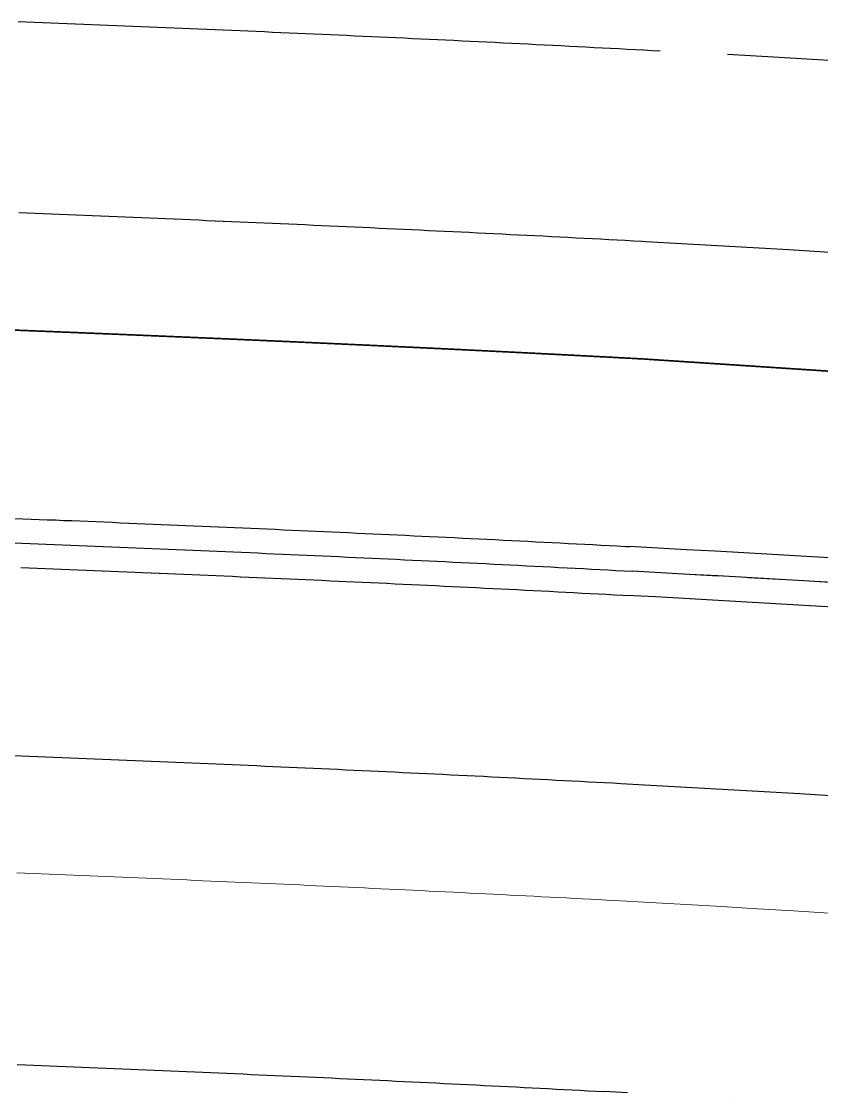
# Model space of a CAD drawing. Header units: inches. Extents: x -10 to 614265, y 0 to 1211110.
# Drawn here: x 612907.1 to 612956.2, y 1207532 to 1207597.7 of the extents above; entities that cross this region are included whole.
import ezdxf

# ---------------------------------------------------------------- set-up
doc = ezdxf.new("R2010")
doc.units = ezdxf.units.IN
doc.header["$MEASUREMENT"] = 0
for name, pattern in [('xref_bct2_tong the$0$200423-khung GT$0$0-HIDDEN', [0.375, 0.25, -0.125]), ('xref_bct2_tong the$0$200423-khung GT$0$CENTER2', [1.125, 0.75, -0.125, 0.125, -0.125]), ('xref_bct2_tong the$0$200423-khung GT$0$DASHDOTX2', [2, 1, -0.5, 0, -0.5]), ('xref_bct2_tong the$0$200423-khung GT$0$HIDDEN', [0.375, 0.25, -0.125]), ('xref_bct2_tong the$0$ACAD_ISO02W100', [15, 12, -3]), ('xref_bct2_tong the$0$Dash', [6.35, 3.175, -3.175])]:
    doc.linetypes.add(name, pattern=pattern)
for name, color, linetype, lineweight in [('QH_Xref_TongThe$0$ QH_HTKT_HatchGTNB', 251, 'xref_bct2_tong the$0$ACAD_ISO02W100', 20), ('xref_bct2_tong the$0$200423-khung GT$0$0- le duong', 36, 'Continuous', 18), ('xref_bct2_tong the$0$200423-khung GT$0$0- long duong', 105, 'Continuous', 25), ('xref_bct2_tong the$0$200423-khung GT$0$0- tim duong', 1, 'xref_bct2_tong the$0$200423-khung GT$0$DASHDOTX2', 9), ('xref_bct2_tong the$0$200423-khung GT$0$2030 CGXD', 5, 'xref_bct2_tong the$0$200423-khung GT$0$HIDDEN', 25)]:
    doc.layers.add(name, color=color, linetype=linetype, lineweight=lineweight)
doc.layers.add('xref_bct2_tong the$0$CHI GIOI XAY DUNG', color=7, linetype='Continuous')
doc.layers.add('xref_bct2_tong the$0$GIAO THONG', color=8, linetype='Continuous')

# ---------------------------------------------------------------- blocks, each defined once
blk = doc.blocks.new('xref_bct2_tong the$0$fdgsdhsh')
at = {"layer": 'QH_Xref_TongThe$0$ QH_HTKT_HatchGTNB', "ltscale": 0.1, "const_width": 0.1}
blk.add_lwpolyline([(613083.871, 1207564.595, 0.017549), (612945.264, 1207576.958), (612944.761, 1207576.985), (612944.259, 1207577.012), (612943.756, 1207577.039), (612943.254, 1207577.066), (612942.751, 1207577.092), (612942.249, 1207577.118), (612941.746, 1207577.145), (612941.244, 1207577.171), (612940.742, 1207577.197), (612940.239, 1207577.223), (612939.737, 1207577.249), (612939.234, 1207577.274), (612938.732, 1207577.3), (612938.23, 1207577.325), (612937.727, 1207577.351), (612937.225, 1207577.376), (612936.723, 1207577.401), (612936.221, 1207577.426), (612935.718, 1207577.451), (612935.216, 1207577.476), (612934.714, 1207577.5), (612934.212, 1207577.525), (612933.71, 1207577.549), (612933.207, 1207577.574), (612932.705, 1207577.598), (612932.203, 1207577.622), (612931.701, 1207577.646), (612931.199, 1207577.67), (612930.697, 1207577.694), (612930.195, 1207577.717), (612929.693, 1207577.741), (612929.191, 1207577.764), (612928.689, 1207577.788), (612928.187, 1207577.811), (612927.685, 1207577.834), (612927.183, 1207577.857), (612926.681, 1207577.88), (612926.179, 1207577.903), (612925.677, 1207577.926), (612925.175, 1207577.949), (612924.674, 1207577.971), (612924.172, 1207577.994), (612923.67, 1207578.016), (612923.168, 1207578.039), (612922.666, 1207578.061), (612922.165, 1207578.083), (612921.663, 1207578.105), (612921.161, 1207578.127), (612920.66, 1207578.149), (612920.158, 1207578.171), (612919.656, 1207578.193), (612919.155, 1207578.215), (612918.653, 1207578.236), (612918.152, 1207578.258), (612917.65, 1207578.279), (612917.148, 1207578.301), (612916.647, 1207578.322), (612916.145, 1207578.343), (612915.644, 1207578.364), (612915.143, 1207578.385), (612914.641, 1207578.406), (612914.14, 1207578.427), (612913.638, 1207578.448), (612913.137, 1207578.469), (612912.636, 1207578.49), (612912.134, 1207578.51), (612911.633, 1207578.531), (612911.132, 1207578.551), (612910.63, 1207578.572), (612910.129, 1207578.592), (612909.628, 1207578.612), (612909.127, 1207578.633), (612908.626, 1207578.653), (612908.124, 1207578.673), (612907.623, 1207578.693), (612907.122, 1207578.713), (612906.621, 1207578.733)], format="xyb", dxfattribs=at)
at = {"layer": 'xref_bct2_tong the$0$200423-khung GT$0$0- le duong'}
blk.add_lwpolyline([(612906.793, 1207545.399), (612907.29, 1207545.379), (612907.787, 1207545.359), (612908.285, 1207545.339), (612908.782, 1207545.319), (612909.279, 1207545.299), (612909.776, 1207545.279), (612910.273, 1207545.258), (612910.769, 1207545.238), (612911.266, 1207545.218), (612911.763, 1207545.197), (612912.26, 1207545.177), (612912.757, 1207545.156), (612913.253, 1207545.135), (612913.75, 1207545.114), (612914.247, 1207545.094), (612914.743, 1207545.073), (612915.24, 1207545.052), (612915.736, 1207545.031), (612916.233, 1207545.009), (612916.729, 1207544.988), (612917.226, 1207544.967), (612917.722, 1207544.945), (612918.218, 1207544.924), (612918.714, 1207544.902), (612919.211, 1207544.881), (612919.707, 1207544.859), (612920.203, 1207544.837), (612920.699, 1207544.816), (612921.195, 1207544.794), (612921.691, 1207544.772), (612922.187, 1207544.749), (612922.683, 1207544.727), (612923.179, 1207544.705), (612923.675, 1207544.683), (612924.171, 1207544.66), (612924.667, 1207544.638), (612925.162, 1207544.615), (612925.658, 1207544.592), (612926.154, 1207544.569), (612926.649, 1207544.547), (612927.145, 1207544.524), (612927.64, 1207544.5), (612928.136, 1207544.477), (612928.631, 1207544.454), (612929.127, 1207544.431), (612929.622, 1207544.407), (612930.117, 1207544.384), (612930.613, 1207544.36), (612931.108, 1207544.336), (612931.603, 1207544.312), (612932.098, 1207544.288), (612932.593, 1207544.264), (612933.088, 1207544.24), (612933.584, 1207544.216), (612934.079, 1207544.191), (612934.573, 1207544.167), (612935.068, 1207544.142), (612935.563, 1207544.117), (612936.058, 1207544.093), (612936.553, 1207544.068), (612937.048, 1207544.043), (612937.542, 1207544.017), (612938.037, 1207543.992), (612938.532, 1207543.967), (612939.026, 1207543.941), (612939.521, 1207543.916), (612940.015, 1207543.89), (612940.51, 1207543.864), (612941.004, 1207543.838), (612941.498, 1207543.812), (612941.993, 1207543.786), (612942.487, 1207543.759), (612942.981, 1207543.733), (612943.475, 1207543.706, -0.018053), (613083.636, 1207530.881)], format="xyb", dxfattribs=at)
at = {"layer": 'xref_bct2_tong the$0$200423-khung GT$0$0- long duong', "linetype": 'Continuous', "ltscale": 10}
for p, q in [((612906.663, 1207567.172), (612907.163, 1207567.152)), ((612907.163, 1207567.152), (612907.663, 1207567.132)), ((612907.663, 1207567.132), (612908.162, 1207567.112)), ((612908.162, 1207567.112), (612908.662, 1207567.092)), ((612908.662, 1207567.092), (612909.162, 1207567.072)), ((612909.162, 1207567.072), (612909.662, 1207567.051)), ((612909.662, 1207567.051), (612910.162, 1207567.031)), ((612910.162, 1207567.031), (612910.661, 1207567.011)), ((612910.661, 1207567.011), (612911.161, 1207566.99)), ((612911.161, 1207566.99), (612911.661, 1207566.97)), ((612911.661, 1207566.97), (612912.161, 1207566.949)), ((612912.161, 1207566.949), (612912.66, 1207566.929)), ((612912.66, 1207566.929), (612913.16, 1207566.908)), ((612913.16, 1207566.908), (612913.66, 1207566.887)), ((612913.66, 1207566.887), (612914.16, 1207566.866)), ((612914.16, 1207566.866), (612914.66, 1207566.845)), ((612914.66, 1207566.845), (612915.159, 1207566.824)), ((612915.159, 1207566.824), (612915.659, 1207566.803)), ((612915.659, 1207566.803), (612916.159, 1207566.782)), ((612916.159, 1207566.782), (612916.659, 1207566.761)), ((612916.659, 1207566.761), (612917.158, 1207566.74)), ((612917.158, 1207566.74), (612917.658, 1207566.718)), ((612917.658, 1207566.718), (612918.158, 1207566.697)), ((612918.158, 1207566.697), (612918.658, 1207566.675)), ((612918.658, 1207566.675), (612919.158, 1207566.654)), ((612919.158, 1207566.654), (612919.657, 1207566.632)), ((612919.657, 1207566.632), (612920.157, 1207566.61)), ((612920.157, 1207566.61), (612920.657, 1207566.588)), ((612920.657, 1207566.588), (612921.157, 1207566.566)), ((612921.157, 1207566.566), (612921.656, 1207566.544)), ((612921.656, 1207566.544), (612922.156, 1207566.522)), ((612922.156, 1207566.522), (612922.656, 1207566.5)), ((612922.656, 1207566.5), (612923.156, 1207566.478)), ((612923.156, 1207566.478), (612923.655, 1207566.456)), ((612923.655, 1207566.456), (612924.155, 1207566.433)), ((612924.155, 1207566.433), (612924.655, 1207566.411)), ((612924.655, 1207566.411), (612925.155, 1207566.388)), ((612925.155, 1207566.388), (612925.654, 1207566.365)), ((612925.654, 1207566.365), (612926.154, 1207566.342)), ((612926.154, 1207566.342), (612926.654, 1207566.319)), ((612926.654, 1207566.319), (612927.154, 1207566.296)), ((612927.154, 1207566.296), (612927.654, 1207566.273)), ((612927.654, 1207566.273), (612928.153, 1207566.25)), ((612928.153, 1207566.25), (612928.653, 1207566.227)), ((612928.653, 1207566.227), (612929.153, 1207566.203)), ((612929.153, 1207566.203), (612929.653, 1207566.18)), ((612929.653, 1207566.18), (612930.152, 1207566.156)), ((612930.152, 1207566.156), (612930.652, 1207566.133)), ((612930.652, 1207566.133), (612931.152, 1207566.109)), ((612931.152, 1207566.109), (612931.651, 1207566.085)), ((612931.651, 1207566.085), (612932.151, 1207566.061)), ((612932.151, 1207566.061), (612932.651, 1207566.037)), ((612932.651, 1207566.037), (612933.151, 1207566.013)), ((612933.151, 1207566.013), (612933.65, 1207565.988)), ((612933.65, 1207565.988), (612934.15, 1207565.964)), ((612934.15, 1207565.964), (612934.65, 1207565.939)), ((612934.65, 1207565.939), (612935.15, 1207565.915)), ((612935.15, 1207565.915), (612935.649, 1207565.89)), ((612935.649, 1207565.89), (612936.149, 1207565.865)), ((612936.149, 1207565.865), (612936.649, 1207565.84)), ((612936.649, 1207565.84), (612937.148, 1207565.815)), ((612937.148, 1207565.815), (612937.648, 1207565.79)), ((612937.648, 1207565.79), (612938.148, 1207565.765)), ((612938.148, 1207565.765), (612938.648, 1207565.739)), ((612938.648, 1207565.739), (612939.147, 1207565.714)), ((612939.147, 1207565.714), (612939.647, 1207565.688)), ((612939.647, 1207565.688), (612940.147, 1207565.662)), ((612940.147, 1207565.662), (612940.646, 1207565.636)), ((612940.646, 1207565.636), (612941.146, 1207565.61)), ((612941.146, 1207565.61), (612941.646, 1207565.584)), ((612941.646, 1207565.584), (612942.145, 1207565.558)), ((612942.145, 1207565.558), (612942.645, 1207565.532)), ((612942.645, 1207565.532), (612943.145, 1207565.505)), ((612943.145, 1207565.505), (612943.644, 1207565.478)), ((612943.644, 1207565.478), (612944.144, 1207565.452)), ((612944.144, 1207565.452), (612944.394, 1207565.438)), ((612907.043, 1207564.154), (612907.543, 1207564.134)), ((612907.543, 1207564.134), (612908.042, 1207564.114)), ((612908.042, 1207564.114), (612908.542, 1207564.094)), ((612908.542, 1207564.094), (612909.041, 1207564.074)), ((612909.041, 1207564.074), (612909.54, 1207564.054)), ((612909.54, 1207564.054), (612910.04, 1207564.034)), ((612910.04, 1207564.034), (612910.539, 1207564.013)), ((612910.539, 1207564.013), (612911.039, 1207563.993)), ((612911.039, 1207563.993), (612911.538, 1207563.972)), ((612911.538, 1207563.972), (612912.037, 1207563.952)), ((612912.037, 1207563.952), (612912.537, 1207563.931)), ((612912.537, 1207563.931), (612913.036, 1207563.91)), ((612913.036, 1207563.91), (612913.535, 1207563.89)), ((612913.535, 1207563.89), (612914.035, 1207563.869)), ((612914.035, 1207563.869), (612914.534, 1207563.848)), ((612914.534, 1207563.848), (612915.033, 1207563.827)), ((612915.033, 1207563.827), (612915.533, 1207563.806)), ((612915.533, 1207563.806), (612916.032, 1207563.785)), ((612916.032, 1207563.785), (612916.531, 1207563.764)), ((612916.531, 1207563.764), (612917.031, 1207563.742)), ((612917.031, 1207563.742), (612917.53, 1207563.721)), ((612917.53, 1207563.721), (612918.029, 1207563.7)), ((612918.029, 1207563.7), (612918.529, 1207563.678)), ((612918.529, 1207563.678), (612919.028, 1207563.657)), ((612919.028, 1207563.657), (612919.527, 1207563.635)), ((612919.527, 1207563.635), (612920.027, 1207563.613)), ((612920.027, 1207563.613), (612920.526, 1207563.591)), ((612920.526, 1207563.591), (612921.025, 1207563.569)), ((612921.025, 1207563.569), (612921.524, 1207563.547)), ((612921.524, 1207563.547), (612922.024, 1207563.525)), ((612922.024, 1207563.525), (612922.523, 1207563.503)), ((612922.523, 1207563.503), (612923.022, 1207563.481)), ((612923.022, 1207563.481), (612923.521, 1207563.459)), ((612923.521, 1207563.459), (612924.021, 1207563.436)), ((612924.021, 1207563.436), (612924.52, 1207563.414)), ((612924.52, 1207563.414), (612925.019, 1207563.391)), ((612925.019, 1207563.391), (612925.518, 1207563.368)), ((612925.518, 1207563.368), (612926.017, 1207563.345)), ((612926.017, 1207563.345), (612926.517, 1207563.323)), ((612926.517, 1207563.323), (612927.016, 1207563.3)), ((612927.016, 1207563.3), (612927.515, 1207563.277)), ((612927.515, 1207563.277), (612928.014, 1207563.253)), ((612928.014, 1207563.253), (612928.513, 1207563.23)), ((612928.513, 1207563.23), (612929.012, 1207563.207)), ((612929.012, 1207563.207), (612929.512, 1207563.183)), ((612929.512, 1207563.183), (612930.011, 1207563.16)), ((612930.011, 1207563.16), (612930.51, 1207563.136)), ((612930.51, 1207563.136), (612931.009, 1207563.112)), ((612931.009, 1207563.112), (612931.508, 1207563.088)), ((612931.508, 1207563.088), (612932.007, 1207563.064)), ((612932.007, 1207563.064), (612932.506, 1207563.04)), ((612932.506, 1207563.04), (612933.006, 1207563.016)), ((612933.006, 1207563.016), (612933.505, 1207562.992)), ((612933.505, 1207562.992), (612934.004, 1207562.968)), ((612934.004, 1207562.968), (612934.503, 1207562.943)), ((612934.503, 1207562.943), (612935.002, 1207562.918)), ((612935.002, 1207562.918), (612935.501, 1207562.894)), ((612935.501, 1207562.894), (612936, 1207562.869)), ((612936, 1207562.869), (612936.499, 1207562.844)), ((612936.499, 1207562.844), (612936.998, 1207562.819)), ((612936.998, 1207562.819), (612937.497, 1207562.794)), ((612937.497, 1207562.794), (612937.996, 1207562.768)), ((612937.996, 1207562.768), (612938.495, 1207562.743)), ((612938.495, 1207562.743), (612938.994, 1207562.718)), ((612938.994, 1207562.718), (612939.493, 1207562.692)), ((612939.493, 1207562.692), (612939.992, 1207562.666)), ((612939.992, 1207562.666), (612940.491, 1207562.64)), ((612940.491, 1207562.64), (612940.99, 1207562.614)), ((612940.99, 1207562.614), (612941.489, 1207562.588)), ((612941.489, 1207562.588), (612941.988, 1207562.562)), ((612941.988, 1207562.562), (612942.487, 1207562.536)), ((612942.487, 1207562.536), (612942.986, 1207562.509)), ((612942.986, 1207562.509), (612943.485, 1207562.483)), ((612943.485, 1207562.483), (612943.984, 1207562.456)), ((612943.984, 1207562.456), (612944.234, 1207562.443))]:
    blk.add_line(p, q, dxfattribs=at)
at = {"layer": 'xref_bct2_tong the$0$200423-khung GT$0$0- long duong', "color": 3, "linetype": 'Continuous', "ltscale": 10}
for p, q in [((612906.604, 1207565.673), (612907.103, 1207565.653)), ((612907.103, 1207565.653), (612907.603, 1207565.633)), ((612907.603, 1207565.633), (612908.102, 1207565.613)), ((612908.102, 1207565.613), (612908.602, 1207565.593)), ((612908.602, 1207565.593), (612909.101, 1207565.573)), ((612909.101, 1207565.573), (612909.601, 1207565.553)), ((612909.601, 1207565.553), (612910.101, 1207565.532)), ((612910.101, 1207565.532), (612910.6, 1207565.512)), ((612910.6, 1207565.512), (612911.1, 1207565.492)), ((612911.1, 1207565.492), (612911.599, 1207565.471)), ((612911.599, 1207565.471), (612912.099, 1207565.451)), ((612912.099, 1207565.451), (612912.599, 1207565.43)), ((612912.599, 1207565.43), (612913.098, 1207565.409)), ((612913.098, 1207565.409), (612913.598, 1207565.388)), ((612913.598, 1207565.388), (612914.097, 1207565.368)), ((612914.097, 1207565.368), (612914.597, 1207565.347)), ((612914.597, 1207565.347), (612915.096, 1207565.326)), ((612915.096, 1207565.326), (612915.596, 1207565.305)), ((612915.596, 1207565.305), (612916.096, 1207565.284)), ((612916.096, 1207565.284), (612916.595, 1207565.262)), ((612916.595, 1207565.262), (612917.095, 1207565.241)), ((612917.095, 1207565.241), (612917.594, 1207565.22)), ((612917.594, 1207565.22), (612918.094, 1207565.198)), ((612918.094, 1207565.198), (612918.593, 1207565.177)), ((612918.593, 1207565.177), (612919.093, 1207565.155)), ((612919.093, 1207565.155), (612919.592, 1207565.133)), ((612919.592, 1207565.133), (612920.092, 1207565.112)), ((612920.092, 1207565.112), (612920.591, 1207565.09)), ((612920.591, 1207565.09), (612921.091, 1207565.068)), ((612921.091, 1207565.068), (612921.59, 1207565.046)), ((612921.59, 1207565.046), (612922.09, 1207565.024)), ((612922.09, 1207565.024), (612922.589, 1207565.002)), ((612922.589, 1207565.002), (612923.089, 1207564.979)), ((612923.089, 1207564.979), (612923.588, 1207564.957)), ((612923.588, 1207564.957), (612924.088, 1207564.935)), ((612924.088, 1207564.935), (612924.587, 1207564.912)), ((612924.587, 1207564.912), (612925.087, 1207564.889)), ((612925.087, 1207564.889), (612925.586, 1207564.867)), ((612925.586, 1207564.867), (612926.086, 1207564.844)), ((612926.086, 1207564.844), (612926.585, 1207564.821)), ((612926.585, 1207564.821), (612927.085, 1207564.798)), ((612927.085, 1207564.798), (612927.584, 1207564.775)), ((612927.584, 1207564.775), (612928.084, 1207564.752)), ((612928.084, 1207564.752), (612928.583, 1207564.729)), ((612928.583, 1207564.729), (612929.083, 1207564.705)), ((612929.083, 1207564.705), (612929.582, 1207564.682)), ((612929.582, 1207564.682), (612930.082, 1207564.658)), ((612930.082, 1207564.658), (612930.581, 1207564.634)), ((612930.581, 1207564.634), (612931.08, 1207564.611)), ((612931.08, 1207564.611), (612931.58, 1207564.587)), ((612931.58, 1207564.587), (612932.079, 1207564.563)), ((612932.079, 1207564.563), (612932.579, 1207564.539)), ((612932.579, 1207564.539), (612933.078, 1207564.514)), ((612933.078, 1207564.514), (612933.577, 1207564.49)), ((612933.577, 1207564.49), (612934.077, 1207564.466)), ((612934.077, 1207564.466), (612934.576, 1207564.441)), ((612934.576, 1207564.441), (612935.076, 1207564.417)), ((612935.076, 1207564.417), (612935.575, 1207564.392)), ((612935.575, 1207564.392), (612936.074, 1207564.367)), ((612936.074, 1207564.367), (612936.574, 1207564.342)), ((612936.574, 1207564.342), (612937.073, 1207564.317)), ((612937.073, 1207564.317), (612937.573, 1207564.292)), ((612937.573, 1207564.292), (612938.072, 1207564.267)), ((612938.072, 1207564.267), (612938.571, 1207564.241)), ((612938.571, 1207564.241), (612939.071, 1207564.216)), ((612939.071, 1207564.216), (612939.57, 1207564.19)), ((612939.57, 1207564.19), (612940.069, 1207564.164)), ((612940.069, 1207564.164), (612940.569, 1207564.138)), ((612940.569, 1207564.138), (612941.068, 1207564.112)), ((612941.068, 1207564.112), (612941.567, 1207564.086)), ((612941.567, 1207564.086), (612942.067, 1207564.06)), ((612942.067, 1207564.06), (612942.566, 1207564.034)), ((612942.566, 1207564.034), (612943.065, 1207564.007)), ((612943.065, 1207564.007), (612943.564, 1207563.981)), ((612943.564, 1207563.981), (612944.064, 1207563.954)), ((612944.064, 1207563.954), (612944.563, 1207563.927))]:
    blk.add_line(p, q, dxfattribs=at)
at = {"layer": 'xref_bct2_tong the$0$200423-khung GT$0$0- long duong', "linetype": 'Continuous', "ltscale": 10}
blk.add_lwpolyline([(612906.583, 1207552.614), (612907.081, 1207552.594), (612907.579, 1207552.574), (612908.077, 1207552.554), (612908.575, 1207552.534), (612909.073, 1207552.513), (612909.571, 1207552.493), (612910.069, 1207552.473), (612910.567, 1207552.452), (612911.065, 1207552.432), (612911.562, 1207552.412), (612912.06, 1207552.391), (612912.558, 1207552.37), (612913.056, 1207552.35), (612913.553, 1207552.329), (612914.051, 1207552.308), (612914.549, 1207552.287), (612915.046, 1207552.266), (612915.544, 1207552.245), (612916.042, 1207552.224), (612916.539, 1207552.203), (612917.037, 1207552.182), (612917.534, 1207552.16), (612918.032, 1207552.139), (612918.529, 1207552.117), (612919.027, 1207552.096), (612919.524, 1207552.074), (612920.021, 1207552.052), (612920.519, 1207552.03), (612921.016, 1207552.009), (612921.513, 1207551.987), (612922.011, 1207551.965), (612922.508, 1207551.942), (612923.005, 1207551.92), (612923.502, 1207551.898), (612923.999, 1207551.875), (612924.496, 1207551.853), (612924.994, 1207551.83), (612925.491, 1207551.808), (612925.988, 1207551.785), (612926.485, 1207551.762), (612926.982, 1207551.739), (612927.479, 1207551.716), (612927.976, 1207551.693), (612928.472, 1207551.669), (612928.969, 1207551.646), (612929.466, 1207551.623), (612929.963, 1207551.599), (612930.46, 1207551.575), (612930.957, 1207551.552), (612931.453, 1207551.528), (612931.95, 1207551.504), (612932.447, 1207551.48), (612932.943, 1207551.456), (612933.44, 1207551.431), (612933.937, 1207551.407), (612934.433, 1207551.382), (612934.93, 1207551.358), (612935.426, 1207551.333), (612935.923, 1207551.308), (612936.419, 1207551.283), (612936.915, 1207551.258), (612937.412, 1207551.233), (612937.908, 1207551.208), (612938.404, 1207551.183), (612938.901, 1207551.157), (612939.397, 1207551.132), (612939.893, 1207551.106), (612940.389, 1207551.08), (612940.886, 1207551.054), (612941.382, 1207551.028), (612941.878, 1207551.002), (612942.374, 1207550.976), (612942.87, 1207550.949), (612943.366, 1207550.923), (612943.862, 1207550.896, -0.018014), (613084.257, 1207538.241, -0.392441)], format="xyb", dxfattribs=at)
for centre, radius, start, end in [((612838.496, 1205596.784), 1971.501, 80.387106, 86.920901), ((612838.496, 1205596.785), 1968.499, 80.372319, 86.92089)]:
    blk.add_arc(centre, radius, start, end, dxfattribs=at)
at = {"layer": 'xref_bct2_tong the$0$200423-khung GT$0$0- long duong', "color": 3, "linetype": 'Continuous', "ltscale": 10}
blk.add_arc((612838.496, 1205596.784), 1970, 80.379718, 86.913642, dxfattribs=at)
at = {"layer": 'xref_bct2_tong the$0$200423-khung GT$0$0- tim duong', "linetype": 'xref_bct2_tong the$0$200423-khung GT$0$CENTER2', "ltscale": 15}
for p, q in [((612906.604, 1207565.673), (612907.103, 1207565.653)), ((612907.103, 1207565.653), (612907.603, 1207565.633)), ((612907.603, 1207565.633), (612908.102, 1207565.613)), ((612908.102, 1207565.613), (612908.602, 1207565.593)), ((612908.602, 1207565.593), (612909.101, 1207565.573)), ((612909.101, 1207565.573), (612909.601, 1207565.553)), ((612909.601, 1207565.553), (612910.101, 1207565.532)), ((612910.101, 1207565.532), (612910.6, 1207565.512)), ((612910.6, 1207565.512), (612911.1, 1207565.492)), ((612911.1, 1207565.492), (612911.599, 1207565.471)), ((612911.599, 1207565.471), (612912.099, 1207565.451)), ((612912.099, 1207565.451), (612912.599, 1207565.43)), ((612912.599, 1207565.43), (612913.098, 1207565.409)), ((612913.098, 1207565.409), (612913.598, 1207565.388)), ((612913.598, 1207565.388), (612914.097, 1207565.368)), ((612914.097, 1207565.368), (612914.597, 1207565.347)), ((612914.597, 1207565.347), (612915.096, 1207565.326)), ((612915.096, 1207565.326), (612915.596, 1207565.305)), ((612915.596, 1207565.305), (612916.096, 1207565.284)), ((612916.096, 1207565.284), (612916.595, 1207565.262)), ((612916.595, 1207565.262), (612917.095, 1207565.241)), ((612917.095, 1207565.241), (612917.594, 1207565.22)), ((612917.594, 1207565.22), (612918.094, 1207565.198)), ((612918.094, 1207565.198), (612918.593, 1207565.177)), ((612918.593, 1207565.177), (612919.093, 1207565.155)), ((612919.093, 1207565.155), (612919.592, 1207565.133)), ((612919.592, 1207565.133), (612920.092, 1207565.112)), ((612920.092, 1207565.112), (612920.591, 1207565.09)), ((612920.591, 1207565.09), (612921.091, 1207565.068)), ((612921.091, 1207565.068), (612921.59, 1207565.046)), ((612921.59, 1207565.046), (612922.09, 1207565.024)), ((612922.09, 1207565.024), (612922.589, 1207565.002)), ((612922.589, 1207565.002), (612923.089, 1207564.979)), ((612923.089, 1207564.979), (612923.588, 1207564.957)), ((612923.588, 1207564.957), (612924.088, 1207564.935)), ((612924.088, 1207564.935), (612924.587, 1207564.912)), ((612924.587, 1207564.912), (612925.087, 1207564.889)), ((612925.087, 1207564.889), (612925.586, 1207564.867)), ((612925.586, 1207564.867), (612926.086, 1207564.844)), ((612926.086, 1207564.844), (612926.585, 1207564.821)), ((612926.585, 1207564.821), (612927.085, 1207564.798)), ((612927.085, 1207564.798), (612927.584, 1207564.775)), ((612927.584, 1207564.775), (612928.084, 1207564.752)), ((612928.084, 1207564.752), (612928.583, 1207564.729)), ((612928.583, 1207564.729), (612929.083, 1207564.705)), ((612929.083, 1207564.705), (612929.582, 1207564.682)), ((612929.582, 1207564.682), (612930.082, 1207564.658)), ((612930.082, 1207564.658), (612930.581, 1207564.634)), ((612930.581, 1207564.634), (612931.08, 1207564.611)), ((612931.08, 1207564.611), (612931.58, 1207564.587)), ((612931.58, 1207564.587), (612932.079, 1207564.563)), ((612932.079, 1207564.563), (612932.579, 1207564.539)), ((612932.579, 1207564.539), (612933.078, 1207564.514)), ((612933.078, 1207564.514), (612933.577, 1207564.49)), ((612933.577, 1207564.49), (612934.077, 1207564.466)), ((612934.077, 1207564.466), (612934.576, 1207564.441)), ((612934.576, 1207564.441), (612935.076, 1207564.417)), ((612935.076, 1207564.417), (612935.575, 1207564.392)), ((612935.575, 1207564.392), (612936.074, 1207564.367)), ((612936.074, 1207564.367), (612936.574, 1207564.342)), ((612936.574, 1207564.342), (612937.073, 1207564.317)), ((612937.073, 1207564.317), (612937.573, 1207564.292)), ((612937.573, 1207564.292), (612938.072, 1207564.267)), ((612938.072, 1207564.267), (612938.571, 1207564.241)), ((612938.571, 1207564.241), (612939.071, 1207564.216)), ((612939.071, 1207564.216), (612939.57, 1207564.19)), ((612939.57, 1207564.19), (612940.069, 1207564.164)), ((612940.069, 1207564.164), (612940.569, 1207564.138)), ((612940.569, 1207564.138), (612941.068, 1207564.112)), ((612941.068, 1207564.112), (612941.567, 1207564.086)), ((612941.567, 1207564.086), (612942.067, 1207564.06)), ((612942.067, 1207564.06), (612942.566, 1207564.034)), ((612942.566, 1207564.034), (612943.065, 1207564.007)), ((612943.065, 1207564.007), (612943.564, 1207563.981)), ((612943.564, 1207563.981), (612944.064, 1207563.954)), ((612944.064, 1207563.954), (612944.563, 1207563.927))]:
    blk.add_line(p, q, dxfattribs=at)
blk.add_arc((612838.496, 1205596.784), 1970, 80.379718, 86.913642, dxfattribs=at)
at = {"layer": 'xref_bct2_tong the$0$200423-khung GT$0$2030 CGXD', "linetype": 'xref_bct2_tong the$0$200423-khung GT$0$0-HIDDEN', "ltscale": 50}
for p, q in [((612906.869, 1207597.688), (612907.372, 1207597.668)), ((612907.372, 1207597.668), (612907.875, 1207597.648)), ((612907.875, 1207597.648), (612908.379, 1207597.628)), ((612908.379, 1207597.628), (612908.882, 1207597.608)), ((612908.882, 1207597.608), (612909.385, 1207597.587)), ((612909.385, 1207597.587), (612909.889, 1207597.567)), ((612909.889, 1207597.567), (612910.392, 1207597.547)), ((612910.392, 1207597.547), (612910.896, 1207597.526)), ((612910.896, 1207597.526), (612911.4, 1207597.506)), ((612911.4, 1207597.506), (612911.903, 1207597.485)), ((612911.903, 1207597.485), (612912.407, 1207597.465)), ((612912.407, 1207597.465), (612912.911, 1207597.444)), ((612912.911, 1207597.444), (612913.415, 1207597.423)), ((612913.415, 1207597.423), (612913.919, 1207597.403)), ((612913.919, 1207597.403), (612914.423, 1207597.382)), ((612914.423, 1207597.382), (612914.927, 1207597.361)), ((612914.927, 1207597.361), (612915.431, 1207597.34)), ((612915.431, 1207597.34), (612915.935, 1207597.319)), ((612915.935, 1207597.319), (612916.439, 1207597.298)), ((612916.439, 1207597.298), (612916.943, 1207597.276)), ((612916.943, 1207597.276), (612917.448, 1207597.255)), ((612917.448, 1207597.255), (612917.952, 1207597.234)), ((612917.952, 1207597.234), (612918.457, 1207597.212)), ((612918.457, 1207597.212), (612918.961, 1207597.19)), ((612918.961, 1207597.19), (612919.466, 1207597.169)), ((612919.466, 1207597.169), (612919.97, 1207597.147)), ((612919.97, 1207597.147), (612920.475, 1207597.125)), ((612920.475, 1207597.125), (612920.979, 1207597.103)), ((612920.979, 1207597.103), (612921.484, 1207597.081)), ((612921.484, 1207597.081), (612921.989, 1207597.059)), ((612921.989, 1207597.059), (612922.494, 1207597.037)), ((612922.494, 1207597.037), (612922.999, 1207597.015)), ((612922.999, 1207597.015), (612923.504, 1207596.993)), ((612923.504, 1207596.993), (612924.009, 1207596.97)), ((612924.009, 1207596.97), (612924.514, 1207596.948)), ((612924.514, 1207596.948), (612925.019, 1207596.925)), ((612925.019, 1207596.925), (612925.524, 1207596.902)), ((612925.524, 1207596.902), (612926.029, 1207596.88)), ((612926.029, 1207596.88), (612926.535, 1207596.857)), ((612926.535, 1207596.857), (612927.04, 1207596.834)), ((612927.04, 1207596.834), (612927.545, 1207596.811)), ((612927.545, 1207596.811), (612928.051, 1207596.787)), ((612928.051, 1207596.787), (612928.556, 1207596.764)), ((612928.556, 1207596.764), (612929.062, 1207596.741)), ((612929.062, 1207596.741), (612929.567, 1207596.717)), ((612929.567, 1207596.717), (612930.073, 1207596.694)), ((612930.073, 1207596.694), (612930.579, 1207596.67)), ((612930.579, 1207596.67), (612931.085, 1207596.646)), ((612931.085, 1207596.646), (612931.59, 1207596.622)), ((612931.59, 1207596.622), (612932.096, 1207596.598)), ((612932.096, 1207596.598), (612932.602, 1207596.574)), ((612932.602, 1207596.574), (612933.108, 1207596.55)), ((612933.108, 1207596.55), (612933.614, 1207596.526)), ((612933.614, 1207596.526), (612934.12, 1207596.502)), ((612934.12, 1207596.502), (612934.626, 1207596.477)), ((612934.626, 1207596.477), (612935.133, 1207596.452)), ((612935.133, 1207596.452), (612935.639, 1207596.428)), ((612935.639, 1207596.428), (612936.145, 1207596.403)), ((612936.145, 1207596.403), (612936.651, 1207596.378)), ((612936.651, 1207596.378), (612937.158, 1207596.353)), ((612937.158, 1207596.353), (612937.664, 1207596.328)), ((612937.664, 1207596.328), (612938.171, 1207596.302)), ((612938.171, 1207596.302), (612938.677, 1207596.277)), ((612938.677, 1207596.277), (612939.184, 1207596.251)), ((612939.184, 1207596.251), (612939.691, 1207596.226)), ((612939.691, 1207596.226), (612940.197, 1207596.2)), ((612940.197, 1207596.2), (612940.704, 1207596.174)), ((612940.704, 1207596.174), (612941.211, 1207596.148)), ((612941.211, 1207596.148), (612941.718, 1207596.122)), ((612941.718, 1207596.122), (612942.225, 1207596.095)), ((612942.225, 1207596.095), (612942.732, 1207596.069)), ((612942.732, 1207596.069), (612943.239, 1207596.043)), ((612943.239, 1207596.043), (612943.746, 1207596.016)), ((612943.746, 1207596.016), (612944.253, 1207595.989)), ((612944.253, 1207595.989), (612944.76, 1207595.962)), ((612944.76, 1207595.962), (612945.267, 1207595.935)), ((612945.267, 1207595.935), (612945.775, 1207595.908)), ((612945.775, 1207595.908), (612946.282, 1207595.881)), ((612906.819, 1207533.639), (612907.315, 1207533.619)), ((612907.315, 1207533.619), (612907.811, 1207533.599)), ((612907.811, 1207533.599), (612908.306, 1207533.579)), ((612908.306, 1207533.579), (612908.802, 1207533.559)), ((612908.802, 1207533.559), (612909.297, 1207533.539)), ((612909.297, 1207533.539), (612909.793, 1207533.518)), ((612909.793, 1207533.518), (612910.288, 1207533.498)), ((612910.288, 1207533.498), (612910.783, 1207533.478)), ((612910.783, 1207533.478), (612911.278, 1207533.457)), ((612911.278, 1207533.457), (612911.774, 1207533.437)), ((612911.774, 1207533.437), (612912.269, 1207533.416)), ((612912.269, 1207533.416), (612912.764, 1207533.395)), ((612912.764, 1207533.395), (612913.259, 1207533.375)), ((612913.259, 1207533.375), (612913.754, 1207533.354)), ((612913.754, 1207533.354), (612914.248, 1207533.333)), ((612914.248, 1207533.333), (612914.743, 1207533.312)), ((612914.743, 1207533.312), (612915.238, 1207533.291)), ((612915.238, 1207533.291), (612915.733, 1207533.27)), ((612915.733, 1207533.27), (612916.227, 1207533.249)), ((612916.227, 1207533.249), (612916.722, 1207533.228)), ((612916.722, 1207533.228), (612917.216, 1207533.206)), ((612917.216, 1207533.206), (612917.711, 1207533.185)), ((612917.711, 1207533.185), (612918.205, 1207533.164)), ((612918.205, 1207533.164), (612918.699, 1207533.142)), ((612918.699, 1207533.142), (612919.194, 1207533.12)), ((612919.194, 1207533.12), (612919.688, 1207533.099)), ((612919.688, 1207533.099), (612920.182, 1207533.077)), ((612920.182, 1207533.077), (612920.676, 1207533.055)), ((612920.676, 1207533.055), (612921.17, 1207533.033)), ((612921.17, 1207533.033), (612921.664, 1207533.011)), ((612921.664, 1207533.011), (612922.158, 1207532.989)), ((612922.158, 1207532.989), (612922.652, 1207532.967)), ((612922.652, 1207532.967), (612923.145, 1207532.945)), ((612923.145, 1207532.945), (612923.639, 1207532.922)), ((612923.639, 1207532.922), (612924.133, 1207532.9)), ((612924.133, 1207532.9), (612924.626, 1207532.877)), ((612924.626, 1207532.877), (612925.12, 1207532.855)), ((612925.12, 1207532.855), (612925.613, 1207532.832)), ((612925.613, 1207532.832), (612926.107, 1207532.809)), ((612926.107, 1207532.809), (612926.6, 1207532.786)), ((612926.6, 1207532.786), (612927.093, 1207532.763)), ((612927.093, 1207532.763), (612927.586, 1207532.74)), ((612927.586, 1207532.74), (612928.08, 1207532.717)), ((612928.08, 1207532.717), (612928.573, 1207532.694)), ((612928.573, 1207532.694), (612929.066, 1207532.67)), ((612929.066, 1207532.67), (612929.559, 1207532.647)), ((612929.559, 1207532.647), (612930.052, 1207532.623)), ((612930.052, 1207532.623), (612930.544, 1207532.6)), ((612930.544, 1207532.6), (612931.037, 1207532.576)), ((612931.037, 1207532.576), (612931.53, 1207532.552)), ((612931.53, 1207532.552), (612932.022, 1207532.528)), ((612932.022, 1207532.528), (612932.515, 1207532.504)), ((612932.515, 1207532.504), (612933.007, 1207532.48)), ((612933.007, 1207532.48), (612933.5, 1207532.455)), ((612933.5, 1207532.455), (612933.992, 1207532.431)), ((612933.992, 1207532.431), (612934.485, 1207532.407)), ((612934.485, 1207532.407), (612934.977, 1207532.382)), ((612934.977, 1207532.382), (612935.469, 1207532.357)), ((612935.469, 1207532.357), (612935.961, 1207532.332)), ((612935.961, 1207532.332), (612936.453, 1207532.308)), ((612936.453, 1207532.308), (612936.945, 1207532.283)), ((612936.945, 1207532.283), (612937.437, 1207532.257)), ((612937.437, 1207532.257), (612937.929, 1207532.232)), ((612937.929, 1207532.232), (612938.421, 1207532.207)), ((612938.421, 1207532.207), (612938.913, 1207532.181)), ((612938.913, 1207532.181), (612939.404, 1207532.156)), ((612939.404, 1207532.156), (612939.896, 1207532.13)), ((612939.896, 1207532.13), (612940.387, 1207532.104)), ((612940.387, 1207532.104), (612940.879, 1207532.078)), ((612940.879, 1207532.078), (612941.37, 1207532.052)), ((612941.37, 1207532.052), (612941.862, 1207532.026)), ((612941.862, 1207532.026), (612942.353, 1207532)), ((612942.353, 1207532), (612942.844, 1207531.973))]:
    blk.add_line(p, q, dxfattribs=at)
for centre, radius, start, end in [((612838.494, 1205596.773), 2002.012, 80.534893, 86.9137), ((612838.499, 1205596.796), 1937.988, 80.219342, 86.913582)]:
    blk.add_arc(centre, radius, start, end, dxfattribs=at)
at = {"layer": 'xref_bct2_tong the$0$GIAO THONG'}
blk.add_lwpolyline([(613085.488, 1207571.471, 0.017675), (612945.398, 1207584.161), (612945.146, 1207584.175), (612944.642, 1207584.202), (612944.138, 1207584.229), (612943.633, 1207584.256), (612943.129, 1207584.282), (612942.625, 1207584.309), (612942.121, 1207584.335), (612941.617, 1207584.361), (612941.113, 1207584.387), (612940.608, 1207584.413), (612940.104, 1207584.439), (612939.6, 1207584.465), (612939.096, 1207584.491), (612938.592, 1207584.516), (612938.088, 1207584.542), (612937.584, 1207584.567), (612937.081, 1207584.592), (612936.577, 1207584.617), (612936.073, 1207584.642), (612935.569, 1207584.667), (612935.065, 1207584.692), (612934.562, 1207584.716), (612934.058, 1207584.741), (612933.554, 1207584.765), (612933.051, 1207584.79), (612932.547, 1207584.814), (612932.043, 1207584.838), (612931.54, 1207584.862), (612931.036, 1207584.886), (612930.533, 1207584.909), (612930.029, 1207584.933), (612929.526, 1207584.957), (612929.023, 1207584.98), (612928.519, 1207585.003), (612928.016, 1207585.027), (612927.513, 1207585.05), (612927.009, 1207585.073), (612926.506, 1207585.096), (612926.003, 1207585.119), (612925.5, 1207585.142), (612924.997, 1207585.164), (612924.494, 1207585.187), (612923.991, 1207585.209), (612923.488, 1207585.232), (612922.985, 1207585.254), (612922.482, 1207585.276), (612921.979, 1207585.299), (612921.476, 1207585.321), (612920.973, 1207585.343), (612920.47, 1207585.364), (612919.967, 1207585.386), (612919.465, 1207585.408), (612918.962, 1207585.43), (612918.459, 1207585.451), (612917.956, 1207585.473), (612917.454, 1207585.494), (612916.951, 1207585.515), (612916.449, 1207585.537), (612915.946, 1207585.558), (612915.444, 1207585.579), (612914.941, 1207585.6), (612914.439, 1207585.621), (612913.936, 1207585.642), (612913.434, 1207585.663), (612912.932, 1207585.683), (612912.429, 1207585.704), (612911.927, 1207585.725), (612911.425, 1207585.745), (612910.923, 1207585.766), (612910.421, 1207585.786), (612909.918, 1207585.806), (612909.416, 1207585.827), (612908.914, 1207585.847), (612908.412, 1207585.867), (612907.91, 1207585.887), (612907.408, 1207585.907), (612906.906, 1207585.927)], format="xyb", dxfattribs=at)

msp = doc.modelspace()

# ---------------------------------------------------------------- block references
at = {"layer": 'xref_bct2_tong the$0$CHI GIOI XAY DUNG', "linetype": 'xref_bct2_tong the$0$Dash', "lineweight": 25, "ltscale": 0.2}
msp.add_blockref('xref_bct2_tong the$0$fdgsdhsh', (0, 0), dxfattribs=at)

doc.saveas('drawing.dxf')
